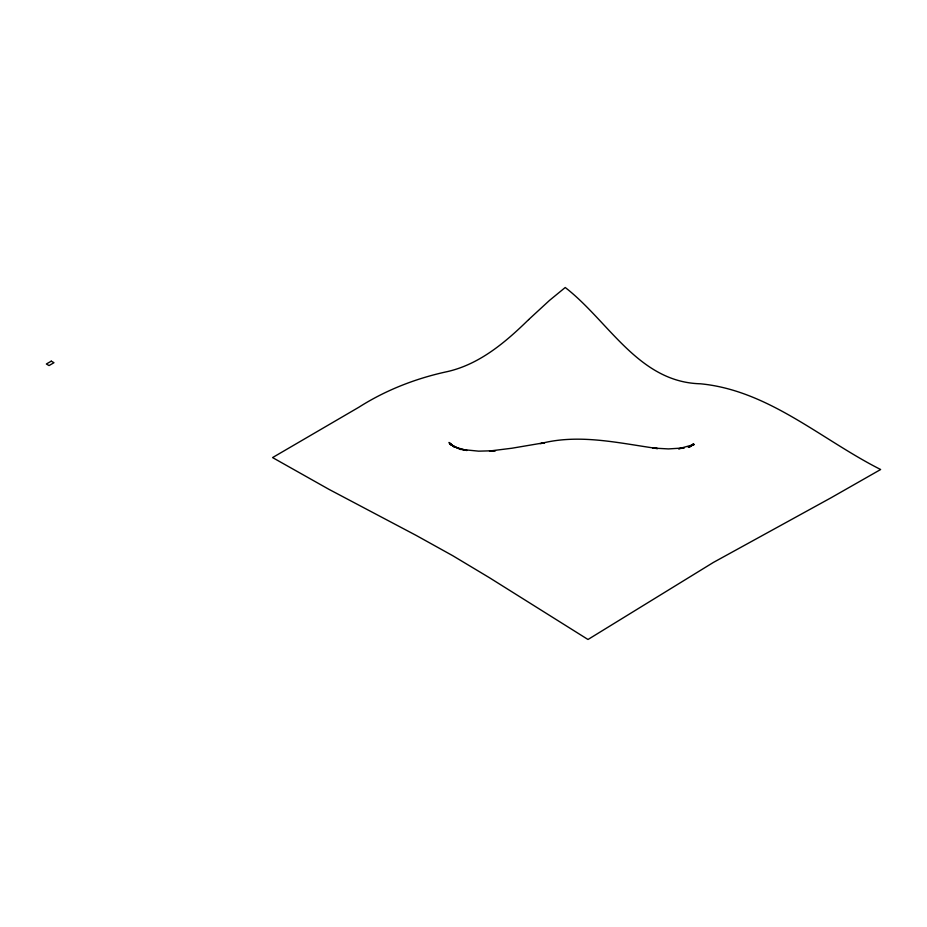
<?xml version="1.0" encoding="UTF-8"?>
<svg xmlns="http://www.w3.org/2000/svg" width="927" height="927" viewBox="0 0 927 927"><rect width="100%" height="100%" fill="white"/><g stroke="black" fill="none" stroke-linecap="round" stroke-linejoin="round"><path stroke-width="1.39" d="M689.978 446.721L693.118 444.184M690.128 446.663L693.512 444.021L688.274 447.312L694.3 444.415L678.564 448.795L684.207 447.915L668.46 448.923L652.712 448.054L657.579 448.564C618.842 443.152 579.004 433.419 540.198 443.685M541.194 443.465L544.798 442.642L511.924 448.228L489.491 451.02L495.493 450.684L478.668 451.159L461.831 449.479L467.046 450.487L455.817 447.359L461.043 449.537L449.804 444.16L455.03 447.115L449.41 443.373L454.636 447.162L449.016 442.457L453.199 446.038M528.645 319.606C504.983 342.793 478.402 365.308 445.03 372.109C414.508 378.934 385.203 390.452 358.795 407.277L272.573 457.579L328.888 489.305L416.153 535.4L452.758 555.713L489.375 577.672L587.996 639.491L713.373 562.446L830.998 497.811L880.65 469.514C821.484 439.722 768.703 390.313 700.406 383.79C638.587 382.179 608.819 321.205 565.227 287.509L549.549 300.36L528.645 319.606M51.275 361.159L46.35 363.998L49.05 365.562L53.963 362.712L51.275 361.159"/></g></svg>
